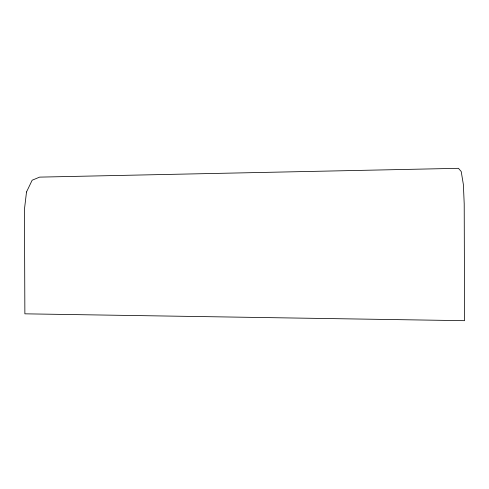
<?xml version="1.0" encoding="UTF-8"?>
<svg xmlns="http://www.w3.org/2000/svg" width="489" height="489" viewBox="0 0 489 489"><rect width="100%" height="100%" fill="white"/><g stroke="black" fill="none" stroke-linecap="round" stroke-linejoin="round"><path stroke-width="0.73" d="M26.516 191.963L24.45 209.292L24.872 313.828L464.55 320.68L464.208 203.809L463.364 184.487L461.219 171.529L458.462 168.32L39.615 177.122L32.158 180.215L26.516 191.963"/></g></svg>
